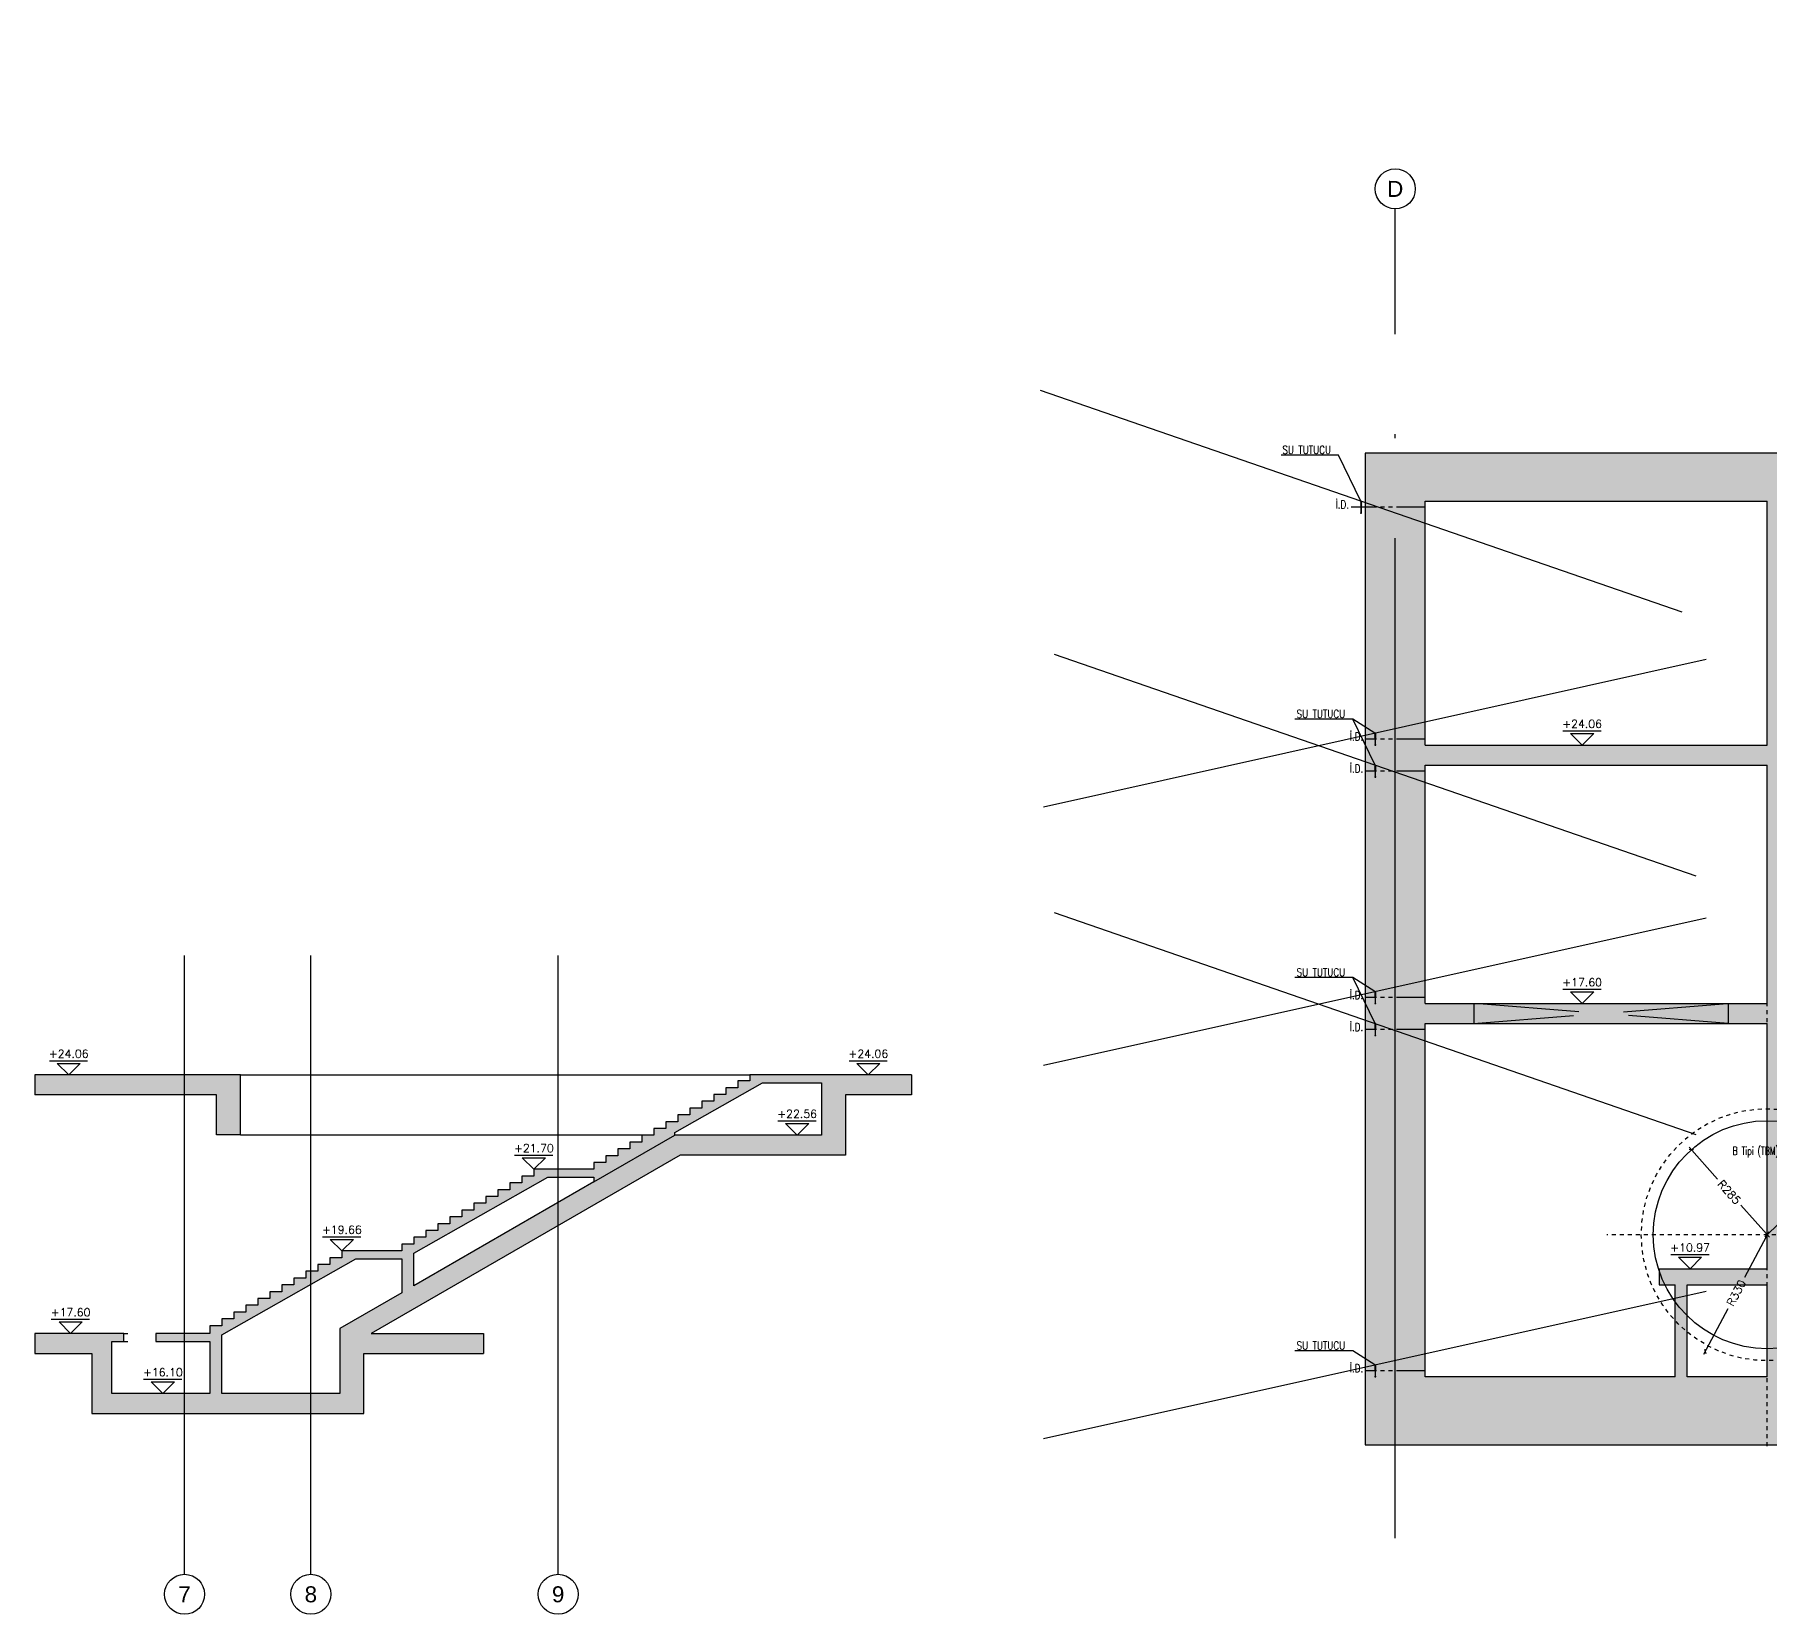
# Model space of a CAD drawing. Header units: millimetres. Extents: x 400382 to 401422, y 4543975 to 4544126.
# Drawn here: x 401349.53 to 401392.89, y 4544018.43 to 4544057.92 of the extents above; entities that cross this region are included whole.
import ezdxf
from ezdxf.enums import TextEntityAlignment as Align

# ---------------------------------------------------------------- set-up
doc = ezdxf.new("R2010")
doc.units = ezdxf.units.MM
for name, pattern in [('ACAD_ISO05W100', [33, 24, -3, 0, -3, 0, -3]), ('AKS', [3, 2.5, -0.25, 0, -0.25]), ('CIZGI', [0.4, 0.25, -0.15]), ('CONTINU', [0]), ('Dot', [4, 0, -4]), ('HIDDEN', [0.375, 0.25, -0.125])]:
    doc.linetypes.add(name, pattern=pattern)
for name, color, linetype in [('aks prota', 2, 'AKS'), ('caks prota', 4, 'Continuous'), ('görünüş prota', 4, 'Continuous'), ('inşaat derzi prota', 11, 'Continuous'), ('kesik prota', 2, 'CIZGI'), ('kesit prota', 1, 'Continuous'), ('kesit tarama prota', 252, 'Continuous'), ('kot prota', 4, 'Continuous'), ('lkolon prota', 4, 'Continuous'), ('merdiven prota', 2, 'Continuous'), ('not prota', 2, 'Continuous'), ('not yazısı prota', 6, 'Continuous'), ('not çizgisi prota', 4, 'Continuous'), ('PRT-CST-rc_level', 6, 'Continuous'), ('PRT-CST-rc_levermark', 4, 'Continuous'), ('st_s_su tutucu', 2, 'Continuous'), ('st_s_ölçü', 4, 'Continuous'), ('taks prota', 7, 'Continuous')]:
    doc.layers.add(name, color=color, linetype=linetype)
doc.styles.add('OLCU', font='romanstw.shx')
doc.styles.get("Standard").update_dxf_attribs({"font": 'Arial.ttf'})
doc.styles.add('TAKS', font='Arial Unicode.ttf')
doc.styles.add('TEXT250', font='romanstw.shx', dxfattribs={"width": 0.8, "height": 25})
doc.styles.add('TSIMPLEX', font='romanstw.shx')
doc.dimstyles.new('1-100', dxfattribs={"dimscale": 0.5, "dimtxt": 2, "dimasz": 7.5, "dimexe": 3, "dimexo": 5, "dimgap": 5, "dimtad": 3, "dimdec": 1, "dimlfac": 2, "dimzin": 9, "dimdsep": 46, "dimtxsty": 'Standard', "dimblk": 'OBLIQUE', "dimcen": 0.09, "dimclrd": 3, "dimclre": 3, "dimclrt": 1, "dimadec": 3, "dimazin": 0, "dimtfac": 1, "dimtdec": 1, "dimtofl": 0, "dimtmove": 0, "dimatfit": 3, "dimfxl": 4, "dimtolj": 1, "dimtzin": 0, "dimarcsym": 0})
doc.dimstyles.new('1-50', dxfattribs={"dimtxt": 10, "dimasz": 4, "dimexe": 4, "dimexo": 8, "dimgap": 4, "dimtad": 1, "dimdec": 1, "dimrnd": 0.05, "dimzin": 9, "dimdsep": 46, "dimtxsty": 'OLCU', "dimblk1": 'OBLIQUE', "dimblk2": 'OBLIQUE', "dimsah": 1, "dimcen": 2, "dimdle": 4, "dimclrd": 4, "dimclre": 4, "dimclrt": 3, "dimadec": 1, "dimazin": 0, "dimtfac": 1, "dimtdec": 1, "dimtix": 1, "dimtmove": 2, "dimatfit": 3, "dimldrblk": 'OBLIQUE', "dimfxl": 1, "dimtvp": 1, "dimtolj": 1, "dimtzin": 1, "dimarcsym": 0})

# ---------------------------------------------------------------- blocks, each defined once
blk = doc.blocks.new('KOTK5')
at = {"layer": 'PRT-CST-rc_levermark'}
blk.add_line((217, 160), (-213, 160), dxfattribs=at)
blk.add_lwpolyline([(130, 130), (-130, 130), (0, 0)], close=True, dxfattribs=at)
at = {"layer": 'PRT-CST-rc_level', "style": 'OLCU'}
blk.add_attdef('000.00', text='', height=90, dxfattribs=at).set_placement((0, 193), align=Align.CENTER)
blk = doc.blocks.new('_Oblique')
at = {"layer": 'st_s_ölçü', "lineweight": -2}
blk.add_line((-0.5, -0.5), (0.5, 0.5), dxfattribs=at)
blk = doc.blocks.new('*D18')
at = {"layer": 'DEFPOINTS', "color": 0, "transparency": 16777216}
for p in [(-455.8, 109.6), (-265.8, -102.9)]:
    blk.add_point(p, dxfattribs=at)
at = {"layer": 'st_s_ölçü', "color": 4, "lineweight": -2, "transparency": 16777216}
for p, q in [((-461.1, 115.6), (-389.9, 36)), ((-260.5, -108.8), (-331.6, -29.2))]:
    blk.add_line(p, q, dxfattribs=at)
at = {"layer": 'st_s_ölçü', "color": 4, "lineweight": -2, "transparency": 16777216, "xscale": 8, "yscale": 8, "zscale": 8, "rotation": 131.8058995973175}
blk.add_blockref('_Oblique', (-455.8, 109.6), dxfattribs=at)
at = {"layer": 'st_s_ölçü', "color": 3, "transparency": 16777216, "insert": (-360.8, 3.4), "char_height": 20, "attachment_point": 5, "rotation": 311.8059, "style": 'OLCU'}
blk.add_mtext('\\A1;R285', dxfattribs=at)
blk = doc.blocks.new('*D19')
at = {"layer": 'DEFPOINTS', "color": 0, "transparency": 16777216}
for p in [(-36.3, 113), (-265.8, -102.9)]:
    blk.add_point(p, dxfattribs=at)
at = {"layer": 'st_s_ölçü', "color": 4, "lineweight": -2, "transparency": 16777216}
for p, q in [((-30.5, 118.4), (-120.6, 33.7)), ((-271.6, -108.3), (-181.5, -23.6))]:
    blk.add_line(p, q, dxfattribs=at)
at = {"layer": 'st_s_ölçü', "color": 4, "lineweight": -2, "transparency": 16777216, "xscale": 8, "yscale": 8, "zscale": 8, "rotation": 43.24583088137385}
blk.add_blockref('_Oblique', (-36.3, 113), dxfattribs=at)
at = {"layer": 'st_s_ölçü', "color": 3, "transparency": 16777216, "insert": (-151.1, 5.1), "char_height": 20, "attachment_point": 5, "rotation": 43.2458, "style": 'OLCU'}
blk.add_mtext('\\A1;R315', dxfattribs=at)
blk = doc.blocks.new('*D20')
at = {"layer": 'DEFPOINTS', "color": 0, "transparency": 16777216}
for p in [(-265.8, -102.9), (-421, -394.1)]:
    blk.add_point(p, dxfattribs=at)
at = {"layer": 'lkolon prota', "color": 4, "lineweight": -2, "transparency": 16777216}
for p, q in [((-262, -95.8), (-322.9, -209.9)), ((-424.8, -401.1), (-364, -287))]:
    blk.add_line(p, q, dxfattribs=at)
at = {"layer": 'lkolon prota', "color": 4, "lineweight": -2, "transparency": 16777216, "xscale": 8, "yscale": 8, "zscale": 8, "rotation": 241.9351701811658}
blk.add_blockref('_Oblique', (-421, -394.1), dxfattribs=at)
at = {"layer": 'lkolon prota', "color": 3, "transparency": 16777216, "insert": (-343.4, -248.5), "char_height": 20, "attachment_point": 5, "rotation": 61.9352, "style": 'OLCU'}
blk.add_mtext('\\A1;R330', dxfattribs=at)
blk = doc.blocks.new('D')
at = {"layer": 'st_s_su tutucu', "linetype": 'CONTINU', "ltscale": 0.2}
for p, q in [((-39987.8, 52508.2), (-39992.6, 52508.2)), ((-39992.6, 52508.2), (-39992.6, 52507.4)), ((-39992.6, 52507.4), (-39990.6, 52506.1)), ((-39990.6, 52478.7), (-39991.9, 52478.7)), ((-39991.9, 52478.7), (-39991.9, 52477.7)), ((-39991.9, 52477.7), (-39990.6, 52477.7)), ((-39990.6, 52498.5), (-39991.5, 52498.5)), ((-39991.5, 52498.5), (-39991.5, 52497.9)), ((-39991.5, 52497.9), (-39990.6, 52497.9)), ((-39990.6, 52488.5), (-39991.5, 52488.5)), ((-39991.5, 52488.5), (-39991.5, 52487.9)), ((-39991.5, 52487.9), (-39990.6, 52487.9)), ((-39991.5, 52467.9), (-39991.5, 52468.5)), ((-39991.5, 52468.5), (-39990.6, 52468.5)), ((-39990.6, 52467.9), (-39991.5, 52467.9)), ((-39990.6, 52506.1), (-39990.6, 52498.5)), ((-39990.6, 52497.9), (-39990.6, 52488.5)), ((-39990.6, 52487.9), (-39990.6, 52478.7)), ((-39990.6, 52468.5), (-39990.6, 52477.7)), ((-39990.6, 52458.5), (-39990.6, 52467.9)), ((-39989.8, 52506.1), (-39987.8, 52507.4)), ((-39989.8, 52498.5), (-39989.8, 52506.1)), ((-39988.9, 52498.5), (-39989.8, 52498.5)), ((-39989.8, 52488.5), (-39989.8, 52497.9)), ((-39989.8, 52497.9), (-39988.9, 52497.9)), ((-39988.9, 52488.5), (-39989.8, 52488.5)), ((-39989.8, 52478.7), (-39989.8, 52487.9)), ((-39989.8, 52487.9), (-39988.9, 52487.9)), ((-39988.5, 52478.7), (-39989.8, 52478.7)), ((-39989.8, 52477.7), (-39988.5, 52477.7)), ((-39989.8, 52477.7), (-39989.8, 52468.5)), ((-39989.8, 52468.5), (-39988.9, 52468.5)), ((-39988.9, 52467.9), (-39989.8, 52467.9)), ((-39989.8, 52467.9), (-39989.8, 52458.5)), ((-39988.9, 52497.9), (-39988.9, 52498.5)), ((-39988.9, 52487.9), (-39988.9, 52488.5)), ((-39988.9, 52468.5), (-39988.9, 52467.9)), ((-39988.5, 52477.7), (-39988.5, 52478.7)), ((-39987.8, 52507.4), (-39987.8, 52508.2)), ((-39992.6, 52449), (-39990.6, 52450.3)), ((-39992.6, 52448.2), (-39992.6, 52449)), ((-39987.8, 52448.2), (-39992.6, 52448.2)), ((-39991.5, 52457.9), (-39991.5, 52458.5)), ((-39991.5, 52458.5), (-39990.6, 52458.5)), ((-39990.6, 52457.9), (-39991.5, 52457.9)), ((-39990.6, 52450.3), (-39990.6, 52457.9)), ((-39989.8, 52458.5), (-39988.9, 52458.5)), ((-39988.9, 52457.9), (-39989.8, 52457.9)), ((-39989.8, 52457.9), (-39989.8, 52450.3)), ((-39989.8, 52450.3), (-39987.8, 52449)), ((-39988.9, 52458.5), (-39988.9, 52457.9)), ((-39987.8, 52449), (-39987.8, 52448.2))]:
    blk.add_line(p, q, dxfattribs=at)
blk = doc.blocks.new('A$C127942D9')
at = {"layer": 'aks prota', "ltscale": 2}
blk.add_line((-265.793, -631.684), (-265.793, 559.681), dxfattribs=at)
at = {"layer": 'aks prota'}
blk.add_line((135.187, -102.854), (-666.774, -102.854), dxfattribs=at)
at = {"layer": 'görünüş prota', "color": 6, "linetype": 'CIZGI', "ltscale": 2}
blk.add_circle((-265.793, -102.854), 315, dxfattribs=at)
at = {"layer": 'görünüş prota', "color": 6}
blk.add_circle((-265.793, -102.854), 285, dxfattribs=at)
at = {"layer": 'not prota', "style": 'TEXT250', "width": 0.7}
blk.add_text('B Tipi (TBM) Tünel', height=20, dxfattribs=at).set_placement((-265.793, 106.819), align=Align.MIDDLE_CENTER)
at = {"layer": 'lkolon prota'}
dim = blk.add_radius_dim(center=(-265.793, -102.854), mpoint=(-421.048, -394.051), dimstyle='1-100', dxfattribs=at)
dim.commit()
dim.dimension.update_dxf_attribs({"geometry": '*D20', "text_midpoint": (-343.421, -248.453), "dimtype": 132})
at = {"layer": 'st_s_ölçü'}
for mpoint, picture, middle in [((-455.777, 109.587), '*D18', (-360.785, 3.366)), ((-36.341, 112.962), '*D19', (-151.067, 5.054))]:
    dim = blk.add_radius_dim(center=(-265.793, -102.854), mpoint=mpoint, dimstyle='1-100', dxfattribs=at)
    dim.commit()
    dim.dimension.update_dxf_attribs({"geometry": picture, "text_midpoint": middle, "dimtype": 132})

msp = doc.modelspace()

# ---------------------------------------------------------------- hatches: boundary and pattern name
at = {"layer": 'kesit tarama prota'}
h = msp.add_hatch(color=256, dxfattribs=at)
h.dxf.hatch_style = 1
h.paths.add_polyline_path([(401410.689, 4544022.669), (401410.689, 4544047.459), (401409.489, 4544047.459), (401409.489, 4544049.369), (401409.189, 4544049.369), (401409.189, 4544033.699), (401400.639, 4544033.699), (401400.639, 4544039.659), (401405.139, 4544039.659), (401405.139, 4544040.159), (401400.639, 4544040.159), (401400.639, 4544046.259), (401405.139, 4544046.259), (401405.139, 4544049.369), (401404.839, 4544049.369), (401404.839, 4544047.459), (401399.639, 4544047.459), (401399.639, 4544047.989), (401397.657, 4544047.989), (401396.722, 4544047.459), (401382.789, 4544047.459), (401382.789, 4544022.669)])
h.paths.add_polyline_path([(401395.505, 4544024.369), (401397.252, 4544025.359), (401399.339, 4544025.359), (401399.339, 4544025.559), (401396.899, 4544025.559), (401396.899, 4544025.389), (401396.599, 4544025.389), (401396.599, 4544025.219), (401396.299, 4544025.219), (401396.299, 4544025.049), (401395.999, 4544025.049), (401395.999, 4544024.879), (401395.699, 4544024.879), (401395.699, 4544024.709), (401395.399, 4544024.709), (401395.399, 4544024.539), (401395.099, 4544024.539), (401395.099, 4544024.369), (401393.339, 4544024.369), (401393.339, 4544026.889), (401394.852, 4544026.889), (401397.852, 4544028.589), (401399.339, 4544028.589), (401399.339, 4544028.789), (401397.499, 4544028.789), (401397.499, 4544028.619), (401397.199, 4544028.619), (401397.199, 4544028.449), (401396.899, 4544028.449), (401396.899, 4544028.279), (401396.599, 4544028.279), (401396.599, 4544028.109), (401396.299, 4544028.109), (401396.299, 4544027.939), (401395.999, 4544027.939), (401395.999, 4544027.769), (401395.699, 4544027.769), (401395.699, 4544027.599), (401395.399, 4544027.599), (401395.399, 4544027.429), (401395.099, 4544027.429), (401395.099, 4544027.259), (401394.799, 4544027.259), (401394.799, 4544027.089), (401393.339, 4544027.089), (401393.339, 4544030.119), (401394.852, 4544030.119), (401397.852, 4544031.819), (401399.339, 4544031.819), (401399.339, 4544032.019), (401397.499, 4544032.019), (401397.499, 4544031.849), (401397.199, 4544031.849), (401397.199, 4544031.679), (401396.899, 4544031.679), (401396.899, 4544031.509), (401396.599, 4544031.509), (401396.599, 4544031.339), (401396.299, 4544031.339), (401396.299, 4544031.169), (401395.999, 4544031.169), (401395.999, 4544030.999), (401395.699, 4544030.999), (401395.699, 4544030.829), (401395.399, 4544030.829), (401395.399, 4544030.659), (401395.099, 4544030.659), (401395.099, 4544030.489), (401394.799, 4544030.489), (401394.799, 4544030.319), (401393.339, 4544030.319), (401393.339, 4544033.499), (401394.817, 4544033.499), (401397.852, 4544035.219), (401399.339, 4544035.219), (401399.339, 4544035.419), (401397.499, 4544035.419), (401397.499, 4544035.249), (401397.199, 4544035.249), (401397.199, 4544035.079), (401396.899, 4544035.079), (401396.899, 4544034.909), (401396.599, 4544034.909), (401396.599, 4544034.739), (401396.299, 4544034.739), (401396.299, 4544034.569), (401395.999, 4544034.569), (401395.999, 4544034.399), (401395.699, 4544034.399), (401395.699, 4544034.229), (401395.399, 4544034.229), (401395.399, 4544034.059), (401395.099, 4544034.059), (401395.099, 4544033.889), (401394.799, 4544033.889), (401394.799, 4544033.699), (401393.339, 4544033.699), (401393.339, 4544036.749), (401394.852, 4544036.749), (401397.852, 4544038.449), (401399.339, 4544038.449), (401399.339, 4544038.649), (401397.499, 4544038.649), (401397.499, 4544038.479), (401397.199, 4544038.479), (401397.199, 4544038.309), (401396.899, 4544038.309), (401396.899, 4544038.139), (401396.599, 4544038.139), (401396.599, 4544037.969), (401396.299, 4544037.969), (401396.299, 4544037.799), (401395.999, 4544037.799), (401395.999, 4544037.629), (401395.699, 4544037.629), (401395.699, 4544037.459), (401395.399, 4544037.459), (401395.399, 4544037.289), (401395.099, 4544037.289), (401395.099, 4544037.119), (401394.799, 4544037.119), (401394.799, 4544036.949), (401393.339, 4544036.949), (401393.339, 4544039.959), (401394.817, 4544039.959), (401397.852, 4544041.679), (401399.339, 4544041.679), (401399.339, 4544041.879), (401397.499, 4544041.879), (401397.499, 4544041.709), (401397.199, 4544041.709), (401397.199, 4544041.539), (401396.899, 4544041.539), (401396.899, 4544041.369), (401396.599, 4544041.369), (401396.599, 4544041.199), (401396.299, 4544041.199), (401396.299, 4544041.029), (401395.999, 4544041.029), (401395.999, 4544040.859), (401395.699, 4544040.859), (401395.699, 4544040.689), (401395.399, 4544040.689), (401395.399, 4544040.519), (401395.099, 4544040.519), (401395.099, 4544040.349), (401394.799, 4544040.349), (401394.799, 4544040.159), (401393.339, 4544040.159), (401393.339, 4544043.209), (401394.852, 4544043.209), (401397.852, 4544044.909), (401400.139, 4544044.909), (401400.139, 4544045.109), (401397.499, 4544045.109), (401397.499, 4544044.939), (401397.199, 4544044.939), (401397.199, 4544044.769), (401396.899, 4544044.769), (401396.899, 4544044.599), (401396.599, 4544044.599), (401396.599, 4544044.429), (401396.299, 4544044.429), (401396.299, 4544044.259), (401395.999, 4544044.259), (401395.999, 4544044.089), (401395.699, 4544044.089), (401395.699, 4544043.919), (401395.399, 4544043.919), (401395.399, 4544043.749), (401395.099, 4544043.749), (401395.099, 4544043.579), (401394.799, 4544043.579), (401394.799, 4544043.409), (401393.339, 4544043.409), (401393.339, 4544046.259), (401395.213, 4544046.259), (401397.737, 4544047.689), (401399.139, 4544047.689), (401399.139, 4544046.259), (401400.139, 4544046.259), (401400.139, 4544024.369)], flags=16)
h.paths.add_polyline_path([(401400.639, 4544024.369), (401400.639, 4544026.669), (401402.639, 4544026.669), (401402.639, 4544024.369)], flags=16)
h.paths.add_polyline_path([(401402.939, 4544024.369), (401402.939, 4544026.669), (401403.339, 4544026.669), (401403.339, 4544027.069), (401400.639, 4544027.069), (401400.639, 4544033.199), (401409.189, 4544033.199), (401409.189, 4544024.369)], flags=16)
h.paths.add_polyline_path([(401392.839, 4544024.369), (401390.839, 4544024.369), (401390.839, 4544026.669), (401392.839, 4544026.669)], flags=16)
h.paths.add_polyline_path([(401392.839, 4544027.069), (401390.139, 4544027.069), (401390.139, 4544026.669), (401390.539, 4544026.669), (401390.539, 4544024.369), (401384.289, 4544024.369), (401384.289, 4544033.199), (401392.839, 4544033.199)], flags=16)
h.paths.add_polyline_path([(401392.839, 4544033.699), (401384.289, 4544033.699), (401384.289, 4544039.659), (401392.839, 4544039.659)], flags=16)
h.paths.add_polyline_path([(401392.839, 4544040.159), (401384.289, 4544040.159), (401384.289, 4544046.259), (401392.839, 4544046.259)], flags=16)
h = msp.add_hatch(color=256, dxfattribs=at)
h.dxf.hatch_style = 1
h.paths.add_polyline_path([(401354.676, 4544031.914), (401349.528, 4544031.914), (401349.528, 4544031.414), (401354.076, 4544031.414), (401354.076, 4544030.414), (401354.676, 4544030.414)])
h = msp.add_hatch(color=256, dxfattribs=at)
h.dxf.hatch_style = 1
h.paths.add_polyline_path([(401369.794, 4544031.414), (401371.442, 4544031.414), (401371.442, 4544031.914), (401367.406, 4544031.914), (401367.406, 4544031.764), (401367.106, 4544031.764), (401367.106, 4544031.594), (401366.806, 4544031.594), (401366.806, 4544031.424), (401366.506, 4544031.424), (401366.506, 4544031.254), (401366.206, 4544031.254), (401366.206, 4544031.084), (401365.906, 4544031.084), (401365.906, 4544030.914), (401365.606, 4544030.914), (401365.606, 4544030.744), (401365.306, 4544030.744), (401365.306, 4544030.574), (401365.006, 4544030.574), (401365.006, 4544030.404), (401364.706, 4544030.404), (401364.706, 4544030.234), (401364.406, 4544030.234), (401364.406, 4544030.064), (401364.106, 4544030.064), (401364.106, 4544029.894), (401363.806, 4544029.894), (401363.806, 4544029.724), (401363.506, 4544029.724), (401363.506, 4544029.554), (401362.006, 4544029.554), (401362.006, 4544029.384), (401361.706, 4544029.384), (401361.706, 4544029.214), (401361.406, 4544029.214), (401361.406, 4544029.044), (401361.106, 4544029.044), (401361.106, 4544028.874), (401360.806, 4544028.874), (401360.806, 4544028.704), (401360.506, 4544028.704), (401360.506, 4544028.534), (401360.206, 4544028.534), (401360.206, 4544028.364), (401359.906, 4544028.364), (401359.906, 4544028.194), (401359.606, 4544028.194), (401359.606, 4544028.024), (401359.306, 4544028.024), (401359.306, 4544027.854), (401359.006, 4544027.854), (401359.006, 4544027.684), (401358.706, 4544027.684), (401358.706, 4544027.514), (401357.206, 4544027.514), (401357.206, 4544027.344), (401356.906, 4544027.344), (401356.906, 4544027.174), (401356.606, 4544027.174), (401356.606, 4544027.004), (401356.306, 4544027.004), (401356.306, 4544026.834), (401356.006, 4544026.834), (401356.006, 4544026.664), (401355.706, 4544026.664), (401355.706, 4544026.494), (401355.406, 4544026.494), (401355.406, 4544026.324), (401355.106, 4544026.324), (401355.106, 4544026.154), (401354.806, 4544026.154), (401354.806, 4544025.984), (401354.506, 4544025.984), (401354.506, 4544025.814), (401354.206, 4544025.814), (401354.206, 4544025.644), (401353.906, 4544025.644), (401353.906, 4544025.451), (401352.555, 4544025.451), (401352.555, 4544025.251), (401353.906, 4544025.251), (401353.906, 4544023.951), (401351.455, 4544023.951), (401351.455, 4544025.251), (401351.755, 4544025.251), (401351.755, 4544025.451), (401349.528, 4544025.451), (401349.528, 4544024.951), (401350.955, 4544024.951), (401350.955, 4544023.451), (401357.755, 4544023.451), (401357.755, 4544024.151), (401357.155, 4544024.151), (401357.155, 4544023.951), (401354.206, 4544023.951), (401354.206, 4544025.414), (401357.558, 4544027.314), (401358.706, 4544027.314), (401358.706, 4544026.47), (401357.155, 4544025.574), (401357.155, 4544024.151), (401357.755, 4544024.151), (401357.755, 4544024.951), (401360.751, 4544024.951), (401360.751, 4544025.451), (401357.941, 4544025.451), (401365.666, 4544029.911), (401369.794, 4544029.911)])
h.paths.add_polyline_path([(401365.532, 4544030.411), (401365.532, 4544030.472), (401367.723, 4544031.714), (401369.194, 4544031.714), (401369.194, 4544030.411)], flags=16)
h.paths.add_polyline_path([(401363.506, 4544029.354), (401363.506, 4544029.241), (401359.006, 4544026.643), (401359.006, 4544027.454), (401362.358, 4544029.354)], flags=16)

# ---------------------------------------------------------------- linework, layer by layer
at = {"layer": 'aks prota', "ltscale": 10}
for p, q in [((401383.539, 4544020.33), (401383.539, 4544053.561)), ((401353.271, 4544019.431), (401353.271, 4544034.897)), ((401356.431, 4544019.431), (401356.431, 4544034.897)), ((401362.611, 4544019.431), (401362.611, 4544034.897))]:
    msp.add_line(p, q, dxfattribs=at)
at = {"layer": 'caks prota', "ltscale": 0.05}
for centre in [(401383.539, 4544054.061), (401353.274, 4544018.931), (401356.431, 4544018.931), (401362.613, 4544018.931)]:
    msp.add_circle(centre, 0.5, dxfattribs=at)
at = {"layer": 'görünüş prota'}
for points in [[(401354.676, 4544031.914), (401367.406, 4544031.914)], [(401354.676, 4544030.414), (401365.006, 4544030.414)]]:
    msp.add_lwpolyline(points, dxfattribs=at)
at = {"layer": 'görünüş prota', "color": 4, "linetype": 'Dot'}
for points in [[(401351.755, 4544025.451), (401352.555, 4544025.451)], [(401351.755, 4544025.251), (401352.555, 4544025.251)]]:
    msp.add_lwpolyline(points, dxfattribs=at)
at = {"layer": 'inşaat derzi prota', "linetype": 'ACAD_ISO05W100', "ltscale": 0.03}
for points in [[(401384.289, 4544046.109), (401382.435, 4544046.109)], [(401384.289, 4544040.309), (401382.789, 4544040.309)], [(401384.289, 4544039.509), (401382.789, 4544039.509)], [(401384.289, 4544033.849), (401382.789, 4544033.849)], [(401384.289, 4544033.049), (401382.789, 4544033.049)], [(401384.289, 4544024.519), (401382.789, 4544024.519)]]:
    msp.add_lwpolyline(points, dxfattribs=at)
at = {"layer": 'kesik prota', "ltscale": 10}
for points in [[(401349.528, 4544031.914), (401349.528, 4544031.414)], [(401371.442, 4544031.914), (401371.442, 4544031.414)], [(401363.506, 4544029.241), (401365.532, 4544030.411)], [(401349.528, 4544025.451), (401349.528, 4544024.951)], [(401360.751, 4544025.451), (401360.751, 4544024.951)]]:
    msp.add_lwpolyline(points, dxfattribs=at)
at = {"layer": 'kesit prota', "color": 1}
for p, q in [((401384.289, 4544040.159), (401384.289, 4544046.259)), ((401384.289, 4544046.259), (401392.839, 4544046.259)), ((401392.839, 4544040.159), (401392.839, 4544046.259)), ((401384.289, 4544040.159), (401392.839, 4544040.159)), ((401384.289, 4544033.699), (401384.289, 4544039.659)), ((401384.289, 4544039.659), (401392.839, 4544039.659)), ((401392.839, 4544033.699), (401392.839, 4544039.659)), ((401384.289, 4544033.699), (401392.839, 4544033.699)), ((401384.289, 4544024.369), (401384.289, 4544033.199)), ((401384.289, 4544033.199), (401392.839, 4544033.199)), ((401392.839, 4544027.069), (401392.839, 4544033.199)), ((401390.139, 4544027.069), (401392.839, 4544027.069)), ((401390.139, 4544027.069), (401390.139, 4544026.669)), ((401390.139, 4544026.669), (401390.539, 4544026.669)), ((401390.539, 4544024.369), (401390.539, 4544026.669)), ((401390.839, 4544026.669), (401392.839, 4544026.669)), ((401390.839, 4544024.369), (401390.839, 4544026.669)), ((401392.839, 4544024.369), (401392.839, 4544026.669)), ((401390.539, 4544024.369), (401384.289, 4544024.369)), ((401392.839, 4544024.369), (401390.839, 4544024.369))]:
    msp.add_line(p, q, dxfattribs=at)
at = {"layer": 'kesit prota'}
for p, q in [((401354.676, 4544030.414), (401354.676, 4544031.914)), ((401354.076, 4544030.414), (401354.076, 4544031.414))]:
    msp.add_line(p, q, dxfattribs=at)
at = {"layer": 'kesit prota', "color": 1}
msp.add_lwpolyline([(401400.639, 4544040.159), (401400.639, 4544046.259), (401405.139, 4544046.259), (401405.139, 4544049.369), (401404.839, 4544049.369), (401404.839, 4544047.459), (401399.639, 4544047.459), (401399.639, 4544047.989), (401397.657, 4544047.989), (401396.722, 4544047.459), (401382.789, 4544047.459), (401382.789, 4544022.669), (401410.689, 4544022.669), (401410.689, 4544047.459), (401409.489, 4544047.459), (401409.489, 4544049.369)], dxfattribs=at)
at = {"layer": 'kesit prota'}
for points in [[(401354.676, 4544031.914), (401349.528, 4544031.914)], [(401371.442, 4544031.914), (401367.406, 4544031.914), (401367.406, 4544031.764), (401367.106, 4544031.764), (401367.106, 4544031.594), (401366.806, 4544031.594), (401366.806, 4544031.424), (401366.506, 4544031.424), (401366.506, 4544031.254), (401366.206, 4544031.254), (401366.206, 4544031.084), (401365.906, 4544031.084), (401365.906, 4544030.914), (401365.606, 4544030.914), (401365.606, 4544030.744), (401365.306, 4544030.744), (401365.306, 4544030.574), (401365.006, 4544030.574), (401365.006, 4544030.404), (401364.706, 4544030.404), (401364.706, 4544030.234), (401364.406, 4544030.234), (401364.406, 4544030.064), (401364.106, 4544030.064), (401364.106, 4544029.894), (401363.806, 4544029.894), (401363.806, 4544029.724), (401363.506, 4544029.724), (401363.506, 4544029.554), (401362.006, 4544029.554), (401362.006, 4544029.384), (401361.706, 4544029.384), (401361.706, 4544029.214), (401361.406, 4544029.214), (401361.406, 4544029.044), (401361.106, 4544029.044), (401361.106, 4544028.874), (401360.806, 4544028.874), (401360.806, 4544028.704), (401360.506, 4544028.704), (401360.506, 4544028.534), (401360.206, 4544028.534), (401360.206, 4544028.364), (401359.906, 4544028.364), (401359.906, 4544028.194), (401359.606, 4544028.194), (401359.606, 4544028.024), (401359.306, 4544028.024), (401359.306, 4544027.854), (401359.006, 4544027.854), (401359.006, 4544027.684), (401358.706, 4544027.684), (401358.706, 4544027.514), (401357.206, 4544027.514), (401357.206, 4544027.344), (401356.906, 4544027.344), (401356.906, 4544027.174), (401356.606, 4544027.174), (401356.606, 4544027.004), (401356.306, 4544027.004), (401356.306, 4544026.834), (401356.006, 4544026.834), (401356.006, 4544026.664), (401355.706, 4544026.664), (401355.706, 4544026.494), (401355.406, 4544026.494), (401355.406, 4544026.324), (401355.106, 4544026.324), (401355.106, 4544026.154), (401354.806, 4544026.154), (401354.806, 4544025.984), (401354.506, 4544025.984), (401354.506, 4544025.814), (401354.206, 4544025.814), (401354.206, 4544025.644), (401353.906, 4544025.644), (401353.906, 4544025.451), (401352.555, 4544025.451), (401352.555, 4544025.251), (401353.906, 4544025.251), (401353.906, 4544023.951)], [(401354.076, 4544031.414), (401349.528, 4544031.414)], [(401371.442, 4544031.414), (401369.794, 4544031.414), (401369.794, 4544029.911), (401365.666, 4544029.911), (401357.941, 4544025.451), (401360.751, 4544025.451)], [(401354.676, 4544030.414), (401354.076, 4544030.414)], [(401353.903, 4544023.951), (401351.455, 4544023.951), (401351.455, 4544025.251), (401351.755, 4544025.251), (401351.755, 4544025.451), (401349.528, 4544025.451)], [(401349.528, 4544024.951), (401350.955, 4544024.951), (401350.955, 4544023.451), (401357.755, 4544023.451), (401357.755, 4544024.951), (401360.751, 4544024.951)]]:
    msp.add_lwpolyline(points, dxfattribs=at)
for points in [[(401365.532, 4544030.472), (401367.723, 4544031.714), (401369.194, 4544031.714), (401369.194, 4544030.411), (401365.532, 4544030.411)], [(401359.006, 4544027.454), (401362.358, 4544029.354), (401363.506, 4544029.354), (401363.506, 4544029.241), (401359.006, 4544026.643)], [(401358.706, 4544027.314), (401358.706, 4544026.47), (401357.155, 4544025.574), (401357.155, 4544023.951), (401354.206, 4544023.951), (401354.206, 4544025.414), (401357.558, 4544027.314)]]:
    msp.add_lwpolyline(points, close=True, dxfattribs=at)
at = {"layer": 'merdiven prota', "linetype": 'HIDDEN', "ltscale": 10}
msp.add_lwpolyline([(401391.864, 4544033.699), (401391.864, 4544033.199), (401385.504, 4544033.699), (401385.504, 4544033.199), (401391.864, 4544033.699)], dxfattribs=at)

# ---------------------------------------------------------------- block references
at = {"layer": 'aks prota', "ltscale": 10, "xscale": 0.01, "yscale": 0.01, "zscale": 0.01}
msp.add_blockref('A$C127942D9', (401395.497, 4544028.948), dxfattribs=at)
at = {"layer": 'kot prota', "linetype": 'CONTINU', "ltscale": 0.1}
ref = msp.add_blockref('KOTK5', (401388.21, 4544040.159), dxfattribs=dict(at, xscale=-0.002222222222222222, yscale=0.002222222222222222, zscale=0.002222222222222222, rotation=359.9999999999036))
ref.add_attrib('000.00', '+24.06', dxfattribs={"layer": 'PRT-CST-rc_level', "height": 0.2, "style": 'OLCU'}).set_placement((401388.21, 4544040.588), align=Align.CENTER)
ref = msp.add_blockref('KOTK5', (401388.21, 4544033.699), dxfattribs=dict(at, xscale=-0.002222222222222222, yscale=0.002222222222222222, zscale=0.002222222222222222, rotation=359.9999999999036))
ref.add_attrib('000.00', '+17.60', dxfattribs={"layer": 'PRT-CST-rc_level', "height": 0.2, "style": 'OLCU'}).set_placement((401388.21, 4544034.128), align=Align.CENTER)
ref = msp.add_blockref('KOTK5', (401350.378, 4544031.914), dxfattribs=dict(at, xscale=-0.002222222222222222, yscale=0.002222222222222222, zscale=0.002222222222222222, rotation=359.9999999999036))
ref.add_attrib('000.00', '+24.06', dxfattribs={"layer": 'PRT-CST-rc_level', "height": 0.2, "style": 'OLCU'}).set_placement((401350.378, 4544032.343), align=Align.CENTER)
ref = msp.add_blockref('KOTK5', (401370.366, 4544031.914), dxfattribs=dict(at, xscale=-0.002222222222222222, yscale=0.002222222222222222, zscale=0.002222222222222222, rotation=359.9999999999036))
ref.add_attrib('000.00', '+24.06', dxfattribs={"layer": 'PRT-CST-rc_level', "height": 0.2, "style": 'OLCU'}).set_placement((401370.366, 4544032.343), align=Align.CENTER)
ref = msp.add_blockref('KOTK5', (401368.587, 4544030.411), dxfattribs=dict(at, xscale=-0.002222222222222222, yscale=0.002222222222222222, zscale=0.002222222222222222, rotation=359.9999999999036))
ref.add_attrib('000.00', '+22.56', dxfattribs={"layer": 'PRT-CST-rc_level', "height": 0.2, "style": 'OLCU'}).set_placement((401368.587, 4544030.84), align=Align.CENTER)
ref = msp.add_blockref('KOTK5', (401362.006, 4544029.554), dxfattribs=dict(at, xscale=-0.002222222222222222, yscale=0.002222222222222222, zscale=0.002222222222222222, rotation=359.9999999999036))
ref.add_attrib('000.00', '+21.70', dxfattribs={"layer": 'PRT-CST-rc_level', "height": 0.2, "style": 'OLCU'}).set_placement((401362.006, 4544029.983), align=Align.CENTER)
ref = msp.add_blockref('KOTK5', (401357.206, 4544027.514), dxfattribs=dict(at, xscale=-0.002222222222222222, yscale=0.002222222222222222, zscale=0.002222222222222222, rotation=359.9999999999036))
ref.add_attrib('000.00', '+19.66', dxfattribs={"layer": 'PRT-CST-rc_level', "height": 0.2, "style": 'OLCU'}).set_placement((401357.206, 4544027.943), align=Align.CENTER)
ref = msp.add_blockref('KOTK5', (401390.909, 4544027.069), dxfattribs=dict(at, xscale=-0.002222222222222222, yscale=0.002222222222222222, zscale=0.002222222222222222, rotation=359.9999999999036))
ref.add_attrib('000.00', '+10.97', dxfattribs={"layer": 'PRT-CST-rc_level', "height": 0.2, "style": 'OLCU'}).set_placement((401390.909, 4544027.498), align=Align.CENTER)
ref = msp.add_blockref('KOTK5', (401350.425, 4544025.451), dxfattribs=dict(at, xscale=-0.002222222222222222, yscale=0.002222222222222222, zscale=0.002222222222222222, rotation=359.9999999999036))
ref.add_attrib('000.00', '+17.60', dxfattribs={"layer": 'PRT-CST-rc_level', "height": 0.2, "style": 'OLCU'}).set_placement((401350.425, 4544025.88), align=Align.CENTER)
ref = msp.add_blockref('KOTK5', (401352.732, 4544023.951), dxfattribs=dict(at, xscale=-0.002222222222222222, yscale=0.002222222222222222, zscale=0.002222222222222222, rotation=359.9999999999036))
ref.add_attrib('000.00', '+16.10', dxfattribs={"layer": 'PRT-CST-rc_level', "height": 0.2, "style": 'OLCU'}).set_placement((401352.732, 4544024.38), align=Align.CENTER)
at = {"layer": 'st_s_ölçü', "xscale": 0.004999999999999998, "yscale": 0.004999999999999998, "zscale": 0.004999999999999998, "rotation": 180}
for p in [(401182.734, 4544308.5), (401183.088, 4544302.7), (401183.088, 4544301.9), (401183.088, 4544296.24), (401183.088, 4544295.44), (401183.088, 4544286.91)]:
    msp.add_blockref('D', p, dxfattribs=at)

# ---------------------------------------------------------------- texts
at = {"layer": 'not yazısı prota', "ltscale": 0.05, "style": 'TSIMPLEX', "width": 0.8}
for s, p in [('SU TUTUCU', (401380.719, 4544047.437)), ('İ.D.', (401382.048, 4544046.071)), ('SU TUTUCU', (401381.073, 4544040.837)), ('İ.D.', (401382.402, 4544040.271)), ('İ.D.', (401382.402, 4544039.471)), ('SU TUTUCU', (401381.073, 4544034.377)), ('İ.D.', (401382.402, 4544033.811)), ('İ.D.', (401382.402, 4544033.011)), ('SU TUTUCU', (401381.073, 4544025.047)), ('İ.D.', (401382.402, 4544024.481))]:
    msp.add_text(s, height=0.2, dxfattribs=at).set_placement(p)
at = {"layer": 'taks prota', "style": 'TAKS'}
msp.add_text('D', height=0.4, rotation=359.5052, dxfattribs=at).set_placement((401383.539, 4544054.061), align=Align.MIDDLE_CENTER)
for s, p in [('7', (401353.274, 4544018.931)), ('8', (401356.431, 4544018.931)), ('9', (401362.613, 4544018.931))]:
    msp.add_text(s, height=0.4, dxfattribs=at).set_placement(p, align=Align.MIDDLE_CENTER)

# ---------------------------------------------------------------- leaders
at = {"layer": 'not çizgisi prota'}
for points in [[(401382.68, 4544046.259), (401382.121, 4544047.409), (401380.683, 4544047.409)], [(401383.034, 4544039.659), (401382.475, 4544040.809), (401381.037, 4544040.809)], [(401383.027, 4544040.458), (401382.475, 4544040.809), (401381.025, 4544040.809)], [(401383.034, 4544033.199), (401382.475, 4544034.349), (401381.037, 4544034.349)], [(401383.027, 4544033.998), (401382.475, 4544034.349), (401381.025, 4544034.349)], [(401383.027, 4544024.668), (401382.475, 4544025.019), (401381.025, 4544025.019)]]:
    msp.add_leader(points, dimstyle='1-50', override={"dimasz": 12, "dimgap": 4, "dimtad": 0}, dxfattribs=at)

doc.saveas('drawing.dxf')
